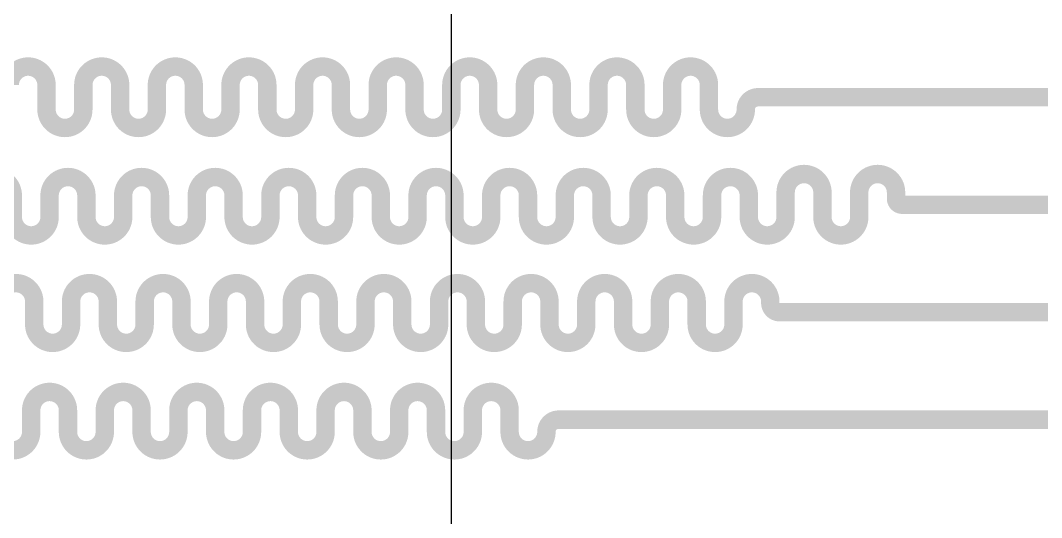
# Model space of a CAD drawing. Extents: x 75 to 173, y 40 to 188.
# Drawn here: x 104.73 to 113.19, y 132 to 136.11 of the extents above; entities that cross this region are included whole.
import ezdxf

# ---------------------------------------------------------------- set-up
doc = ezdxf.new("R2010")
doc.units = 0
doc.header["$MEASUREMENT"] = 0
doc.layers.add('BottomLayer', color=5, linetype='CONTINUOUS')
doc.layers.add('TopLayer', color=1, linetype='CONTINUOUS')

msp = doc.modelspace()

# ---------------------------------------------------------------- linework, layer by layer
at = {"layer": 'BottomLayer'}
msp.add_line((108.29946, 121.06782), (108.29946, 169.17542), dxfattribs=at)
at = {"layer": 'TopLayer', "const_width": 0.1524}
for points in [[(104.64186, 135.57921, -0.4142136), (104.79426, 135.73161)], [(104.79426, 135.73161, -0.4142136), (104.94666, 135.57921)], [(105.25146, 135.57921, -0.4142136), (105.40386, 135.73161)], [(105.40386, 135.73161, -0.4142136), (105.55626, 135.57921)], [(105.86106, 135.57921, -0.4142136), (106.01346, 135.73161)], [(106.01346, 135.73161, -0.4142136), (106.16586, 135.57921)], [(106.47066, 135.57921, -0.4142136), (106.62306, 135.73161)], [(106.62306, 135.73161, -0.4142136), (106.77546, 135.57921)], [(107.08026, 135.57921, -0.4142136), (107.23266, 135.73161)], [(107.23266, 135.73161, -0.4142136), (107.38506, 135.57921)], [(107.68986, 135.57921, -0.4142136), (107.84226, 135.73161)], [(107.84226, 135.73161, -0.4142136), (107.99466, 135.57921)], [(108.29946, 135.57921, -0.4142136), (108.45186, 135.73161)], [(108.45186, 135.73161, -0.4142136), (108.60426, 135.57921)], [(108.90906, 135.57921, -0.4142136), (109.06146, 135.73161)], [(109.06146, 135.73161, -0.4142136), (109.21386, 135.57921)], [(109.51866, 135.57921, -0.4142136), (109.67106, 135.73161)], [(109.67106, 135.73161, -0.4142136), (109.82346, 135.57921)], [(110.12826, 135.57921, -0.4142136), (110.28066, 135.73161)], [(110.28066, 135.73161, -0.4142136), (110.43306, 135.57921)], [(110.73786, 135.37601, -0.4142136), (110.83946, 135.47761)], [(105.09906, 135.22361, -0.4142136), (104.94666, 135.37601)], [(105.25146, 135.37601, -0.4142136), (105.09906, 135.22361)], [(105.70866, 135.22361, -0.4142136), (105.55626, 135.37601)], [(105.86106, 135.37601, -0.4142136), (105.70866, 135.22361)], [(106.31826, 135.22361, -0.4142136), (106.16586, 135.37601)], [(106.47066, 135.37601, -0.4142136), (106.31826, 135.22361)], [(106.92786, 135.22361, -0.4142136), (106.77546, 135.37601)], [(107.08026, 135.37601, -0.4142136), (106.92786, 135.22361)], [(107.53746, 135.22361, -0.4142136), (107.38506, 135.37601)], [(107.68986, 135.37601, -0.4142136), (107.53746, 135.22361)], [(108.14706, 135.22361, -0.4142136), (107.99466, 135.37601)], [(108.29946, 135.37601, -0.4142136), (108.14706, 135.22361)], [(108.75666, 135.22361, -0.4142136), (108.60426, 135.37601)], [(108.90906, 135.37601, -0.4142136), (108.75666, 135.22361)], [(109.36626, 135.22361, -0.4142136), (109.21386, 135.37601)], [(109.51866, 135.37601, -0.4142136), (109.36626, 135.22361)], [(109.97586, 135.22361, -0.4142136), (109.82346, 135.37601)], [(110.12826, 135.37601, -0.4142136), (109.97586, 135.22361)], [(110.58546, 135.22361, -0.4142136), (110.43306, 135.37601)], [(110.73786, 135.37601, -0.4142136), (110.58546, 135.22361)], [(104.51486, 134.81769, -0.4142136), (104.66726, 134.66529)], [(104.97206, 134.66529, -0.4142136), (105.12446, 134.81769)], [(105.12446, 134.81769, -0.4142136), (105.27686, 134.66529)], [(105.58166, 134.66529, -0.4142136), (105.73406, 134.81769)], [(105.73406, 134.81769, -0.4142136), (105.88646, 134.66529)], [(106.19126, 134.66529, -0.4142136), (106.34366, 134.81769)], [(106.34366, 134.81769, -0.4142136), (106.49606, 134.66529)], [(106.80086, 134.66529, -0.4142136), (106.95326, 134.81769)], [(106.95326, 134.81769, -0.4142136), (107.10566, 134.66529)], [(107.41046, 134.66529, -0.4142136), (107.56286, 134.81769)], [(107.56286, 134.81769, -0.4142136), (107.71526, 134.66529)], [(108.02006, 134.66529, -0.4142136), (108.17246, 134.81769)], [(108.17246, 134.81769, -0.4142136), (108.32486, 134.66529)], [(108.62966, 134.66529, -0.4142136), (108.78206, 134.81769)], [(108.78206, 134.81769, -0.4142136), (108.93446, 134.66529)], [(109.23926, 134.66529, -0.4142136), (109.39166, 134.81769)], [(109.39166, 134.81769, -0.4142136), (109.54406, 134.66529)], [(109.84886, 134.66529, -0.4142136), (110.00126, 134.81769)], [(110.00126, 134.81769, -0.4142136), (110.15366, 134.66529)], [(110.45846, 134.66529, -0.4142136), (110.61086, 134.81769)], [(110.61086, 134.81769, -0.4142136), (110.76326, 134.66529)], [(111.06806, 134.69021, -0.4142136), (111.22046, 134.84261)], [(111.22046, 134.84261, -0.4142136), (111.37286, 134.69021)], [(111.67766, 134.69021, -0.4142136), (111.83006, 134.84261)], [(111.83006, 134.84261, -0.4142136), (111.98246, 134.69021)], [(112.03326, 134.58861, -0.4142136), (111.98246, 134.63941)], [(104.81966, 134.33461, -0.4142136), (104.66726, 134.48701)], [(104.97206, 134.48701, -0.4142136), (104.81966, 134.33461)], [(105.42926, 134.33461, -0.4142136), (105.27686, 134.48701)], [(105.58166, 134.48701, -0.4142136), (105.42926, 134.33461)], [(106.03886, 134.33461, -0.4142136), (105.88646, 134.48701)], [(106.19126, 134.48701, -0.4142136), (106.03886, 134.33461)], [(106.64846, 134.33461, -0.4142136), (106.49606, 134.48701)], [(106.80086, 134.48701, -0.4142136), (106.64846, 134.33461)], [(107.25806, 134.33461, -0.4142136), (107.10566, 134.48701)], [(107.41046, 134.48701, -0.4142136), (107.25806, 134.33461)], [(107.86766, 134.33461, -0.4142136), (107.71526, 134.48701)], [(108.02006, 134.48701, -0.4142136), (107.86766, 134.33461)], [(108.47726, 134.33461, -0.4142136), (108.32486, 134.48701)], [(108.62966, 134.48701, -0.4142136), (108.47726, 134.33461)], [(109.08686, 134.33461, -0.4142136), (108.93446, 134.48701)], [(109.23926, 134.48701, -0.4142136), (109.08686, 134.33461)], [(109.69646, 134.33461, -0.4142136), (109.54406, 134.48701)], [(109.84886, 134.48701, -0.4142136), (109.69646, 134.33461)], [(110.30606, 134.33461, -0.4142136), (110.15366, 134.48701)], [(110.45846, 134.48701, -0.4142136), (110.30606, 134.33461)], [(110.91566, 134.33461, -0.4142136), (110.76326, 134.48701)], [(111.06806, 134.48701, -0.4142136), (110.91566, 134.33461)], [(111.52526, 134.33461, -0.4142136), (111.37286, 134.48701)], [(111.67766, 134.48701, -0.4142136), (111.52526, 134.33461)], [(104.54026, 133.78727, -0.4142136), (104.69266, 133.93967)], [(104.69266, 133.93967, -0.4142136), (104.84506, 133.78727)], [(105.14986, 133.78727, -0.4142136), (105.30226, 133.93967)], [(105.30226, 133.93967, -0.4142136), (105.45466, 133.78727)], [(105.75946, 133.78727, -0.4142136), (105.91186, 133.93967)], [(105.91186, 133.93967, -0.4142136), (106.06426, 133.78727)], [(106.36906, 133.78727, -0.4142136), (106.52146, 133.93967)], [(106.52146, 133.93967, -0.4142136), (106.67386, 133.78727)], [(106.97866, 133.78727, -0.4142136), (107.13106, 133.93967)], [(107.13106, 133.93967, -0.4142136), (107.28346, 133.78727)], [(107.58826, 133.78727, -0.4142136), (107.74066, 133.93967)], [(107.74066, 133.93967, -0.4142136), (107.89306, 133.78727)], [(108.19786, 133.78727, -0.4142136), (108.35026, 133.93967)], [(108.35026, 133.93967, -0.4142136), (108.50266, 133.78727)], [(108.80746, 133.78727, -0.4142136), (108.95986, 133.93967)], [(108.95986, 133.93967, -0.4142136), (109.11226, 133.78727)], [(109.41706, 133.78727, -0.4142136), (109.56946, 133.93967)], [(109.56946, 133.93967, -0.4142136), (109.72186, 133.78727)], [(110.02666, 133.78727, -0.4142136), (110.17906, 133.93967)], [(110.17906, 133.93967, -0.4142136), (110.33146, 133.78727)], [(110.63626, 133.78727, -0.4142136), (110.78866, 133.93967)], [(110.78866, 133.93967, -0.4142136), (110.94106, 133.78727)], [(111.01726, 133.69961, -0.4142136), (110.94106, 133.77581)], [(104.99746, 133.44561, -0.4142136), (104.84506, 133.59801)], [(105.14986, 133.59801, -0.4142136), (104.99746, 133.44561)], [(105.60706, 133.44561, -0.4142136), (105.45466, 133.59801)], [(105.75946, 133.59801, -0.4142136), (105.60706, 133.44561)], [(106.21666, 133.44561, -0.4142136), (106.06426, 133.59801)], [(106.36906, 133.59801, -0.4142136), (106.21666, 133.44561)], [(106.82626, 133.44561, -0.4142136), (106.67386, 133.59801)], [(106.97866, 133.59801, -0.4142136), (106.82626, 133.44561)], [(107.43586, 133.44561, -0.4142136), (107.28346, 133.59801)], [(107.58826, 133.59801, -0.4142136), (107.43586, 133.44561)], [(108.04546, 133.44561, -0.4142136), (107.89306, 133.59801)], [(108.19786, 133.59801, -0.4142136), (108.04546, 133.44561)], [(108.65506, 133.44561, -0.4142136), (108.50266, 133.59801)], [(108.80746, 133.59801, -0.4142136), (108.65506, 133.44561)], [(109.26466, 133.44561, -0.4142136), (109.11226, 133.59801)], [(109.41706, 133.59801, -0.4142136), (109.26466, 133.44561)], [(109.87426, 133.44561, -0.4142136), (109.72186, 133.59801)], [(110.02666, 133.59801, -0.4142136), (109.87426, 133.44561)], [(110.48386, 133.44561, -0.4142136), (110.33146, 133.59801)], [(110.63626, 133.59801, -0.4142136), (110.48386, 133.44561)], [(104.81966, 132.88731, -0.4142136), (104.97206, 133.03971)], [(104.97206, 133.03971, -0.4142136), (105.12446, 132.88731)], [(105.42926, 132.88731, -0.4142136), (105.58166, 133.03971)], [(105.58166, 133.03971, -0.4142136), (105.73406, 132.88731)], [(106.03886, 132.88731, -0.4142136), (106.19126, 133.03971)], [(106.19126, 133.03971, -0.4142136), (106.34366, 132.88731)], [(106.64846, 132.88731, -0.4142136), (106.80086, 133.03971)], [(106.80086, 133.03971, -0.4142136), (106.95326, 132.88731)], [(107.25806, 132.88731, -0.4142136), (107.41046, 133.03971)], [(107.41046, 133.03971, -0.4142136), (107.56286, 132.88731)], [(107.86766, 132.88731, -0.4142136), (108.02006, 133.03971)], [(108.02006, 133.03971, -0.4142136), (108.17246, 132.88731)], [(108.47726, 132.88731, -0.4142136), (108.62966, 133.03971)], [(108.62966, 133.03971, -0.4142136), (108.78206, 132.88731)], [(109.08686, 132.70901, -0.4142136), (109.18846, 132.81061)], [(104.66726, 132.55661, -0.4142136), (104.51486, 132.70901)], [(104.81966, 132.70901, -0.4142136), (104.66726, 132.55661)], [(105.27686, 132.55661, -0.4142136), (105.12446, 132.70901)], [(105.42926, 132.70901, -0.4142136), (105.27686, 132.55661)], [(105.88646, 132.55661, -0.4142136), (105.73406, 132.70901)], [(106.03886, 132.70901, -0.4142136), (105.88646, 132.55661)], [(106.49606, 132.55661, -0.4142136), (106.34366, 132.70901)], [(106.64846, 132.70901, -0.4142136), (106.49606, 132.55661)], [(107.10566, 132.55661, -0.4142136), (106.95326, 132.70901)], [(107.25806, 132.70901, -0.4142136), (107.10566, 132.55661)], [(107.71526, 132.55661, -0.4142136), (107.56286, 132.70901)], [(107.86766, 132.70901, -0.4142136), (107.71526, 132.55661)], [(108.32486, 132.55661, -0.4142136), (108.17246, 132.70901)], [(108.47726, 132.70901, -0.4142136), (108.32486, 132.55661)], [(108.93446, 132.55661, -0.4142136), (108.78206, 132.70901)], [(109.08686, 132.70901, -0.4142136), (108.93446, 132.55661)]]:
    msp.add_lwpolyline(points, format="xyb", dxfattribs=at)
at = {"layer": 'TopLayer', "const_width": 0.0762}
for points in [[(104.75616, 135.73161, 1), (104.83236, 135.73161, 1)], [(104.75616, 135.73161, 1), (104.83236, 135.73161, 1)], [(105.36576, 135.73161, 1), (105.44196, 135.73161, 1)], [(105.36576, 135.73161, 1), (105.44196, 135.73161, 1)], [(105.97536, 135.73161, 1), (106.05156, 135.73161, 1)], [(105.97536, 135.73161, 1), (106.05156, 135.73161, 1)], [(106.58496, 135.73161, 1), (106.66116, 135.73161, 1)], [(106.58496, 135.73161, 1), (106.66116, 135.73161, 1)], [(107.19456, 135.73161, 1), (107.27076, 135.73161, 1)], [(107.19456, 135.73161, 1), (107.27076, 135.73161, 1)], [(107.80416, 135.73161, 1), (107.88036, 135.73161, 1)], [(107.80416, 135.73161, 1), (107.88036, 135.73161, 1)], [(108.41376, 135.73161, 1), (108.48996, 135.73161, 1)], [(108.41376, 135.73161, 1), (108.48996, 135.73161, 1)], [(109.02336, 135.73161, 1), (109.09956, 135.73161, 1)], [(109.02336, 135.73161, 1), (109.09956, 135.73161, 1)], [(109.63296, 135.73161, 1), (109.70916, 135.73161, 1)], [(109.63296, 135.73161, 1), (109.70916, 135.73161, 1)], [(110.24256, 135.73161, 1), (110.31876, 135.73161, 1)], [(110.24256, 135.73161, 1), (110.31876, 135.73161, 1)], [(104.90856, 135.57921, 1), (104.98476, 135.57921, 1)], [(104.90856, 135.57921, 1), (104.98476, 135.57921, 1)], [(105.21336, 135.57921, 1), (105.28956, 135.57921, 1)], [(105.21336, 135.57921, 1), (105.28956, 135.57921, 1)], [(105.51816, 135.57921, 1), (105.59436, 135.57921, 1)], [(105.51816, 135.57921, 1), (105.59436, 135.57921, 1)], [(105.82296, 135.57921, 1), (105.89916, 135.57921, 1)], [(105.82296, 135.57921, 1), (105.89916, 135.57921, 1)], [(106.12776, 135.57921, 1), (106.20396, 135.57921, 1)], [(106.12776, 135.57921, 1), (106.20396, 135.57921, 1)], [(106.43256, 135.57921, 1), (106.50876, 135.57921, 1)], [(106.43256, 135.57921, 1), (106.50876, 135.57921, 1)], [(106.73736, 135.57921, 1), (106.81356, 135.57921, 1)], [(106.73736, 135.57921, 1), (106.81356, 135.57921, 1)], [(107.04216, 135.57921, 1), (107.11836, 135.57921, 1)], [(107.04216, 135.57921, 1), (107.11836, 135.57921, 1)], [(107.34696, 135.57921, 1), (107.42316, 135.57921, 1)], [(107.34696, 135.57921, 1), (107.42316, 135.57921, 1)], [(107.65176, 135.57921, 1), (107.72796, 135.57921, 1)], [(107.65176, 135.57921, 1), (107.72796, 135.57921, 1)], [(107.95656, 135.57921, 1), (108.03276, 135.57921, 1)], [(107.95656, 135.57921, 1), (108.03276, 135.57921, 1)], [(108.26136, 135.57921, 1), (108.33756, 135.57921, 1)], [(108.26136, 135.57921, 1), (108.33756, 135.57921, 1)], [(108.56616, 135.57921, 1), (108.64236, 135.57921, 1)], [(108.56616, 135.57921, 1), (108.64236, 135.57921, 1)], [(108.87096, 135.57921, 1), (108.94716, 135.57921, 1)], [(108.87096, 135.57921, 1), (108.94716, 135.57921, 1)], [(109.17576, 135.57921, 1), (109.25196, 135.57921, 1)], [(109.17576, 135.57921, 1), (109.25196, 135.57921, 1)], [(109.48056, 135.57921, 1), (109.55676, 135.57921, 1)], [(109.48056, 135.57921, 1), (109.55676, 135.57921, 1)], [(109.78536, 135.57921, 1), (109.86156, 135.57921, 1)], [(109.78536, 135.57921, 1), (109.86156, 135.57921, 1)], [(110.09016, 135.57921, 1), (110.16636, 135.57921, 1)], [(110.09016, 135.57921, 1), (110.16636, 135.57921, 1)], [(110.39496, 135.57921, 1), (110.47116, 135.57921, 1)], [(110.39496, 135.57921, 1), (110.47116, 135.57921, 1)], [(104.90856, 135.47761, 1), (104.98476, 135.47761, 1)], [(104.90856, 135.47761, 1), (104.98476, 135.47761, 1)], [(105.21336, 135.47761, 1), (105.28956, 135.47761, 1)], [(105.21336, 135.47761, 1), (105.28956, 135.47761, 1)], [(105.51816, 135.47761, 1), (105.59436, 135.47761, 1)], [(105.51816, 135.47761, 1), (105.59436, 135.47761, 1)], [(105.82296, 135.47761, 1), (105.89916, 135.47761, 1)], [(105.82296, 135.47761, 1), (105.89916, 135.47761, 1)], [(106.12776, 135.47761, 1), (106.20396, 135.47761, 1)], [(106.12776, 135.47761, 1), (106.20396, 135.47761, 1)], [(106.43256, 135.47761, 1), (106.50876, 135.47761, 1)], [(106.43256, 135.47761, 1), (106.50876, 135.47761, 1)], [(106.73736, 135.47761, 1), (106.81356, 135.47761, 1)], [(106.73736, 135.47761, 1), (106.81356, 135.47761, 1)], [(107.04216, 135.47761, 1), (107.11836, 135.47761, 1)], [(107.04216, 135.47761, 1), (107.11836, 135.47761, 1)], [(107.34696, 135.47761, 1), (107.42316, 135.47761, 1)], [(107.34696, 135.47761, 1), (107.42316, 135.47761, 1)], [(107.65176, 135.47761, 1), (107.72796, 135.47761, 1)], [(107.65176, 135.47761, 1), (107.72796, 135.47761, 1)], [(107.95656, 135.47761, 1), (108.03276, 135.47761, 1)], [(107.95656, 135.47761, 1), (108.03276, 135.47761, 1)], [(108.26136, 135.47761, 1), (108.33756, 135.47761, 1)], [(108.26136, 135.47761, 1), (108.33756, 135.47761, 1)], [(108.56616, 135.47761, 1), (108.64236, 135.47761, 1)], [(108.56616, 135.47761, 1), (108.64236, 135.47761, 1)], [(108.87096, 135.47761, 1), (108.94716, 135.47761, 1)], [(108.87096, 135.47761, 1), (108.94716, 135.47761, 1)], [(109.17576, 135.47761, 1), (109.25196, 135.47761, 1)], [(109.17576, 135.47761, 1), (109.25196, 135.47761, 1)], [(109.48056, 135.47761, 1), (109.55676, 135.47761, 1)], [(109.48056, 135.47761, 1), (109.55676, 135.47761, 1)], [(109.78536, 135.47761, 1), (109.86156, 135.47761, 1)], [(109.78536, 135.47761, 1), (109.86156, 135.47761, 1)], [(110.09016, 135.47761, 1), (110.16636, 135.47761, 1)], [(110.09016, 135.47761, 1), (110.16636, 135.47761, 1)], [(110.39496, 135.47761, 1), (110.47116, 135.47761, 1)], [(110.39496, 135.47761, 1), (110.47116, 135.47761, 1)], [(110.80136, 135.47761, 1), (110.87756, 135.47761, 1)], [(110.80136, 135.47761, 1), (110.87756, 135.47761, 1)], [(110.95376, 135.47761, 1), (111.02996, 135.47761, 1)], [(110.95376, 135.47761, 1), (111.02996, 135.47761, 1)], [(104.90856, 135.37601, 1), (104.98476, 135.37601, 1)], [(104.90856, 135.37601, 1), (104.98476, 135.37601, 1)], [(105.21336, 135.37601, 1), (105.28956, 135.37601, 1)], [(105.21336, 135.37601, 1), (105.28956, 135.37601, 1)], [(105.51816, 135.37601, 1), (105.59436, 135.37601, 1)], [(105.51816, 135.37601, 1), (105.59436, 135.37601, 1)], [(105.82296, 135.37601, 1), (105.89916, 135.37601, 1)], [(105.82296, 135.37601, 1), (105.89916, 135.37601, 1)], [(106.12776, 135.37601, 1), (106.20396, 135.37601, 1)], [(106.12776, 135.37601, 1), (106.20396, 135.37601, 1)], [(106.43256, 135.37601, 1), (106.50876, 135.37601, 1)], [(106.43256, 135.37601, 1), (106.50876, 135.37601, 1)], [(106.73736, 135.37601, 1), (106.81356, 135.37601, 1)], [(106.73736, 135.37601, 1), (106.81356, 135.37601, 1)], [(107.04216, 135.37601, 1), (107.11836, 135.37601, 1)], [(107.04216, 135.37601, 1), (107.11836, 135.37601, 1)], [(107.34696, 135.37601, 1), (107.42316, 135.37601, 1)], [(107.34696, 135.37601, 1), (107.42316, 135.37601, 1)], [(107.65176, 135.37601, 1), (107.72796, 135.37601, 1)], [(107.65176, 135.37601, 1), (107.72796, 135.37601, 1)], [(107.95656, 135.37601, 1), (108.03276, 135.37601, 1)], [(107.95656, 135.37601, 1), (108.03276, 135.37601, 1)], [(108.26136, 135.37601, 1), (108.33756, 135.37601, 1)], [(108.26136, 135.37601, 1), (108.33756, 135.37601, 1)], [(108.56616, 135.37601, 1), (108.64236, 135.37601, 1)], [(108.56616, 135.37601, 1), (108.64236, 135.37601, 1)], [(108.87096, 135.37601, 1), (108.94716, 135.37601, 1)], [(108.87096, 135.37601, 1), (108.94716, 135.37601, 1)], [(109.17576, 135.37601, 1), (109.25196, 135.37601, 1)], [(109.17576, 135.37601, 1), (109.25196, 135.37601, 1)], [(109.48056, 135.37601, 1), (109.55676, 135.37601, 1)], [(109.48056, 135.37601, 1), (109.55676, 135.37601, 1)], [(109.78536, 135.37601, 1), (109.86156, 135.37601, 1)], [(109.78536, 135.37601, 1), (109.86156, 135.37601, 1)], [(110.09016, 135.37601, 1), (110.16636, 135.37601, 1)], [(110.09016, 135.37601, 1), (110.16636, 135.37601, 1)], [(110.39496, 135.37601, 1), (110.47116, 135.37601, 1)], [(110.39496, 135.37601, 1), (110.47116, 135.37601, 1)], [(110.69976, 135.37601, 1), (110.77596, 135.37601, 1)], [(110.69976, 135.37601, 1), (110.77596, 135.37601, 1)], [(105.06096, 135.22361, 1), (105.13716, 135.22361, 1)], [(105.06096, 135.22361, 1), (105.13716, 135.22361, 1)], [(105.67056, 135.22361, 1), (105.74676, 135.22361, 1)], [(105.67056, 135.22361, 1), (105.74676, 135.22361, 1)], [(106.28016, 135.22361, 1), (106.35636, 135.22361, 1)], [(106.28016, 135.22361, 1), (106.35636, 135.22361, 1)], [(106.88976, 135.22361, 1), (106.96596, 135.22361, 1)], [(106.88976, 135.22361, 1), (106.96596, 135.22361, 1)], [(107.49936, 135.22361, 1), (107.57556, 135.22361, 1)], [(107.49936, 135.22361, 1), (107.57556, 135.22361, 1)], [(108.10896, 135.22361, 1), (108.18516, 135.22361, 1)], [(108.10896, 135.22361, 1), (108.18516, 135.22361, 1)], [(108.71856, 135.22361, 1), (108.79476, 135.22361, 1)], [(108.71856, 135.22361, 1), (108.79476, 135.22361, 1)], [(109.32816, 135.22361, 1), (109.40436, 135.22361, 1)], [(109.32816, 135.22361, 1), (109.40436, 135.22361, 1)], [(109.93776, 135.22361, 1), (110.01396, 135.22361, 1)], [(109.93776, 135.22361, 1), (110.01396, 135.22361, 1)], [(110.54736, 135.22361, 1), (110.62356, 135.22361, 1)], [(110.54736, 135.22361, 1), (110.62356, 135.22361, 1)], [(105.08636, 134.81769, 1), (105.16256, 134.81769, 1)], [(105.08636, 134.81769, 1), (105.16256, 134.81769, 1)], [(105.69596, 134.81769, 1), (105.77216, 134.81769, 1)], [(105.69596, 134.81769, 1), (105.77216, 134.81769, 1)], [(106.30556, 134.81769, 1), (106.38176, 134.81769, 1)], [(106.30556, 134.81769, 1), (106.38176, 134.81769, 1)], [(106.91516, 134.81769, 1), (106.99136, 134.81769, 1)], [(106.91516, 134.81769, 1), (106.99136, 134.81769, 1)], [(107.52476, 134.81769, 1), (107.60096, 134.81769, 1)], [(107.52476, 134.81769, 1), (107.60096, 134.81769, 1)], [(108.13436, 134.81769, 1), (108.21056, 134.81769, 1)], [(108.13436, 134.81769, 1), (108.21056, 134.81769, 1)], [(108.74396, 134.81769, 1), (108.82016, 134.81769, 1)], [(108.74396, 134.81769, 1), (108.82016, 134.81769, 1)], [(109.35356, 134.81769, 1), (109.42976, 134.81769, 1)], [(109.35356, 134.81769, 1), (109.42976, 134.81769, 1)], [(109.96316, 134.81769, 1), (110.03936, 134.81769, 1)], [(109.96316, 134.81769, 1), (110.03936, 134.81769, 1)], [(110.57276, 134.81769, 1), (110.64896, 134.81769, 1)], [(110.57276, 134.81769, 1), (110.64896, 134.81769, 1)], [(111.18236, 134.84261, 1), (111.25856, 134.84261, 1)], [(111.18236, 134.84261, 1), (111.25856, 134.84261, 1)], [(111.79196, 134.84261, 1), (111.86816, 134.84261, 1)], [(111.79196, 134.84261, 1), (111.86816, 134.84261, 1)], [(104.62916, 134.66529, 1), (104.70536, 134.66529, 1)], [(104.62916, 134.66529, 1), (104.70536, 134.66529, 1)], [(104.93396, 134.66529, 1), (105.01016, 134.66529, 1)], [(104.93396, 134.66529, 1), (105.01016, 134.66529, 1)], [(105.23876, 134.66529, 1), (105.31496, 134.66529, 1)], [(105.23876, 134.66529, 1), (105.31496, 134.66529, 1)], [(105.54356, 134.66529, 1), (105.61976, 134.66529, 1)], [(105.54356, 134.66529, 1), (105.61976, 134.66529, 1)], [(105.84836, 134.66529, 1), (105.92456, 134.66529, 1)], [(105.84836, 134.66529, 1), (105.92456, 134.66529, 1)], [(106.15316, 134.66529, 1), (106.22936, 134.66529, 1)], [(106.15316, 134.66529, 1), (106.22936, 134.66529, 1)], [(106.45796, 134.66529, 1), (106.53416, 134.66529, 1)], [(106.45796, 134.66529, 1), (106.53416, 134.66529, 1)], [(106.76276, 134.66529, 1), (106.83896, 134.66529, 1)], [(106.76276, 134.66529, 1), (106.83896, 134.66529, 1)], [(107.06756, 134.66529, 1), (107.14376, 134.66529, 1)], [(107.06756, 134.66529, 1), (107.14376, 134.66529, 1)], [(107.37236, 134.66529, 1), (107.44856, 134.66529, 1)], [(107.37236, 134.66529, 1), (107.44856, 134.66529, 1)], [(107.67716, 134.66529, 1), (107.75336, 134.66529, 1)], [(107.67716, 134.66529, 1), (107.75336, 134.66529, 1)], [(107.98196, 134.66529, 1), (108.05816, 134.66529, 1)], [(107.98196, 134.66529, 1), (108.05816, 134.66529, 1)], [(108.28676, 134.66529, 1), (108.36296, 134.66529, 1)], [(108.28676, 134.66529, 1), (108.36296, 134.66529, 1)], [(108.59156, 134.66529, 1), (108.66776, 134.66529, 1)], [(108.59156, 134.66529, 1), (108.66776, 134.66529, 1)], [(108.89636, 134.66529, 1), (108.97256, 134.66529, 1)], [(108.89636, 134.66529, 1), (108.97256, 134.66529, 1)], [(109.20116, 134.66529, 1), (109.27736, 134.66529, 1)], [(109.20116, 134.66529, 1), (109.27736, 134.66529, 1)], [(109.50596, 134.66529, 1), (109.58216, 134.66529, 1)], [(109.50596, 134.66529, 1), (109.58216, 134.66529, 1)], [(109.81076, 134.66529, 1), (109.88696, 134.66529, 1)], [(109.81076, 134.66529, 1), (109.88696, 134.66529, 1)], [(110.11556, 134.66529, 1), (110.19176, 134.66529, 1)], [(110.11556, 134.66529, 1), (110.19176, 134.66529, 1)], [(110.42036, 134.66529, 1), (110.49656, 134.66529, 1)], [(110.42036, 134.66529, 1), (110.49656, 134.66529, 1)], [(110.72516, 134.66529, 1), (110.80136, 134.66529, 1)], [(110.72516, 134.66529, 1), (110.80136, 134.66529, 1)], [(111.02996, 134.69021, 1), (111.10616, 134.69021, 1)], [(111.02996, 134.69021, 1), (111.10616, 134.69021, 1)], [(111.33476, 134.69021, 1), (111.41096, 134.69021, 1)], [(111.33476, 134.69021, 1), (111.41096, 134.69021, 1)], [(111.63956, 134.69021, 1), (111.71576, 134.69021, 1)], [(111.63956, 134.69021, 1), (111.71576, 134.69021, 1)], [(111.94436, 134.69021, 1), (112.02056, 134.69021, 1)], [(111.94436, 134.69021, 1), (112.02056, 134.69021, 1)], [(104.62916, 134.58861, 1), (104.70536, 134.58861, 1)], [(104.62916, 134.58861, 1), (104.70536, 134.58861, 1)], [(104.93396, 134.58861, 1), (105.01016, 134.58861, 1)], [(104.93396, 134.58861, 1), (105.01016, 134.58861, 1)], [(105.23876, 134.58861, 1), (105.31496, 134.58861, 1)], [(105.23876, 134.58861, 1), (105.31496, 134.58861, 1)], [(105.54356, 134.58861, 1), (105.61976, 134.58861, 1)], [(105.54356, 134.58861, 1), (105.61976, 134.58861, 1)], [(105.84836, 134.58861, 1), (105.92456, 134.58861, 1)], [(105.84836, 134.58861, 1), (105.92456, 134.58861, 1)], [(106.15316, 134.58861, 1), (106.22936, 134.58861, 1)], [(106.15316, 134.58861, 1), (106.22936, 134.58861, 1)], [(106.45796, 134.58861, 1), (106.53416, 134.58861, 1)], [(106.45796, 134.58861, 1), (106.53416, 134.58861, 1)], [(106.76276, 134.58861, 1), (106.83896, 134.58861, 1)], [(106.76276, 134.58861, 1), (106.83896, 134.58861, 1)], [(107.06756, 134.58861, 1), (107.14376, 134.58861, 1)], [(107.06756, 134.58861, 1), (107.14376, 134.58861, 1)], [(107.37236, 134.58861, 1), (107.44856, 134.58861, 1)], [(107.37236, 134.58861, 1), (107.44856, 134.58861, 1)], [(107.67716, 134.58861, 1), (107.75336, 134.58861, 1)], [(107.67716, 134.58861, 1), (107.75336, 134.58861, 1)], [(107.98196, 134.58861, 1), (108.05816, 134.58861, 1)], [(107.98196, 134.58861, 1), (108.05816, 134.58861, 1)], [(108.28676, 134.58861, 1), (108.36296, 134.58861, 1)], [(108.28676, 134.58861, 1), (108.36296, 134.58861, 1)], [(108.59156, 134.58861, 1), (108.66776, 134.58861, 1)], [(108.59156, 134.58861, 1), (108.66776, 134.58861, 1)], [(108.89636, 134.58861, 1), (108.97256, 134.58861, 1)], [(108.89636, 134.58861, 1), (108.97256, 134.58861, 1)], [(109.20116, 134.58861, 1), (109.27736, 134.58861, 1)], [(109.20116, 134.58861, 1), (109.27736, 134.58861, 1)], [(109.50596, 134.58861, 1), (109.58216, 134.58861, 1)], [(109.50596, 134.58861, 1), (109.58216, 134.58861, 1)], [(109.81076, 134.58861, 1), (109.88696, 134.58861, 1)], [(109.81076, 134.58861, 1), (109.88696, 134.58861, 1)], [(110.11556, 134.58861, 1), (110.19176, 134.58861, 1)], [(110.11556, 134.58861, 1), (110.19176, 134.58861, 1)], [(110.42036, 134.58861, 1), (110.49656, 134.58861, 1)], [(110.42036, 134.58861, 1), (110.49656, 134.58861, 1)], [(110.72516, 134.58861, 1), (110.80136, 134.58861, 1)], [(110.72516, 134.58861, 1), (110.80136, 134.58861, 1)], [(111.02996, 134.58861, 1), (111.10616, 134.58861, 1)], [(111.02996, 134.58861, 1), (111.10616, 134.58861, 1)], [(111.33476, 134.58861, 1), (111.41096, 134.58861, 1)], [(111.33476, 134.58861, 1), (111.41096, 134.58861, 1)], [(111.63956, 134.58861, 1), (111.71576, 134.58861, 1)], [(111.63956, 134.58861, 1), (111.71576, 134.58861, 1)], [(111.94436, 134.63941, 1), (112.02056, 134.63941, 1)], [(111.94436, 134.63941, 1), (112.02056, 134.63941, 1)], [(111.99516, 134.58861, 1), (112.07136, 134.58861, 1)], [(111.99516, 134.58861, 1), (112.07136, 134.58861, 1)], [(104.62916, 134.48701, 1), (104.70536, 134.48701, 1)], [(104.62916, 134.48701, 1), (104.70536, 134.48701, 1)], [(104.93396, 134.48701, 1), (105.01016, 134.48701, 1)], [(104.93396, 134.48701, 1), (105.01016, 134.48701, 1)], [(105.23876, 134.48701, 1), (105.31496, 134.48701, 1)], [(105.23876, 134.48701, 1), (105.31496, 134.48701, 1)], [(105.54356, 134.48701, 1), (105.61976, 134.48701, 1)], [(105.54356, 134.48701, 1), (105.61976, 134.48701, 1)], [(105.84836, 134.48701, 1), (105.92456, 134.48701, 1)], [(105.84836, 134.48701, 1), (105.92456, 134.48701, 1)], [(106.15316, 134.48701, 1), (106.22936, 134.48701, 1)], [(106.15316, 134.48701, 1), (106.22936, 134.48701, 1)], [(106.45796, 134.48701, 1), (106.53416, 134.48701, 1)], [(106.45796, 134.48701, 1), (106.53416, 134.48701, 1)], [(106.76276, 134.48701, 1), (106.83896, 134.48701, 1)], [(106.76276, 134.48701, 1), (106.83896, 134.48701, 1)], [(107.06756, 134.48701, 1), (107.14376, 134.48701, 1)], [(107.06756, 134.48701, 1), (107.14376, 134.48701, 1)], [(107.37236, 134.48701, 1), (107.44856, 134.48701, 1)], [(107.37236, 134.48701, 1), (107.44856, 134.48701, 1)], [(107.67716, 134.48701, 1), (107.75336, 134.48701, 1)], [(107.67716, 134.48701, 1), (107.75336, 134.48701, 1)], [(107.98196, 134.48701, 1), (108.05816, 134.48701, 1)], [(107.98196, 134.48701, 1), (108.05816, 134.48701, 1)], [(108.28676, 134.48701, 1), (108.36296, 134.48701, 1)], [(108.28676, 134.48701, 1), (108.36296, 134.48701, 1)], [(108.59156, 134.48701, 1), (108.66776, 134.48701, 1)], [(108.59156, 134.48701, 1), (108.66776, 134.48701, 1)], [(108.89636, 134.48701, 1), (108.97256, 134.48701, 1)], [(108.89636, 134.48701, 1), (108.97256, 134.48701, 1)], [(109.20116, 134.48701, 1), (109.27736, 134.48701, 1)], [(109.20116, 134.48701, 1), (109.27736, 134.48701, 1)], [(109.50596, 134.48701, 1), (109.58216, 134.48701, 1)], [(109.50596, 134.48701, 1), (109.58216, 134.48701, 1)], [(109.81076, 134.48701, 1), (109.88696, 134.48701, 1)], [(109.81076, 134.48701, 1), (109.88696, 134.48701, 1)], [(110.11556, 134.48701, 1), (110.19176, 134.48701, 1)], [(110.11556, 134.48701, 1), (110.19176, 134.48701, 1)], [(110.42036, 134.48701, 1), (110.49656, 134.48701, 1)], [(110.42036, 134.48701, 1), (110.49656, 134.48701, 1)], [(110.72516, 134.48701, 1), (110.80136, 134.48701, 1)], [(110.72516, 134.48701, 1), (110.80136, 134.48701, 1)], [(111.02996, 134.48701, 1), (111.10616, 134.48701, 1)], [(111.02996, 134.48701, 1), (111.10616, 134.48701, 1)], [(111.33476, 134.48701, 1), (111.41096, 134.48701, 1)], [(111.33476, 134.48701, 1), (111.41096, 134.48701, 1)], [(111.63956, 134.48701, 1), (111.71576, 134.48701, 1)], [(111.63956, 134.48701, 1), (111.71576, 134.48701, 1)], [(104.78156, 134.33461, 1), (104.85776, 134.33461, 1)], [(104.78156, 134.33461, 1), (104.85776, 134.33461, 1)], [(105.39116, 134.33461, 1), (105.46736, 134.33461, 1)], [(105.39116, 134.33461, 1), (105.46736, 134.33461, 1)], [(106.00076, 134.33461, 1), (106.07696, 134.33461, 1)], [(106.00076, 134.33461, 1), (106.07696, 134.33461, 1)], [(106.61036, 134.33461, 1), (106.68656, 134.33461, 1)], [(106.61036, 134.33461, 1), (106.68656, 134.33461, 1)], [(107.21996, 134.33461, 1), (107.29616, 134.33461, 1)], [(107.21996, 134.33461, 1), (107.29616, 134.33461, 1)], [(107.82956, 134.33461, 1), (107.90576, 134.33461, 1)], [(107.82956, 134.33461, 1), (107.90576, 134.33461, 1)], [(108.43916, 134.33461, 1), (108.51536, 134.33461, 1)], [(108.43916, 134.33461, 1), (108.51536, 134.33461, 1)], [(109.04876, 134.33461, 1), (109.12496, 134.33461, 1)], [(109.04876, 134.33461, 1), (109.12496, 134.33461, 1)], [(109.65836, 134.33461, 1), (109.73456, 134.33461, 1)], [(109.65836, 134.33461, 1), (109.73456, 134.33461, 1)], [(110.26796, 134.33461, 1), (110.34416, 134.33461, 1)], [(110.26796, 134.33461, 1), (110.34416, 134.33461, 1)], [(110.87756, 134.33461, 1), (110.95376, 134.33461, 1)], [(110.87756, 134.33461, 1), (110.95376, 134.33461, 1)], [(111.48716, 134.33461, 1), (111.56336, 134.33461, 1)], [(111.48716, 134.33461, 1), (111.56336, 134.33461, 1)], [(104.65456, 133.93967, 1), (104.73076, 133.93967, 1)], [(104.65456, 133.93967, 1), (104.73076, 133.93967, 1)], [(105.26416, 133.93967, 1), (105.34036, 133.93967, 1)], [(105.26416, 133.93967, 1), (105.34036, 133.93967, 1)], [(105.87376, 133.93967, 1), (105.94996, 133.93967, 1)], [(105.87376, 133.93967, 1), (105.94996, 133.93967, 1)], [(106.48336, 133.93967, 1), (106.55956, 133.93967, 1)], [(106.48336, 133.93967, 1), (106.55956, 133.93967, 1)], [(107.09296, 133.93967, 1), (107.16916, 133.93967, 1)], [(107.09296, 133.93967, 1), (107.16916, 133.93967, 1)], [(107.70256, 133.93967, 1), (107.77876, 133.93967, 1)], [(107.70256, 133.93967, 1), (107.77876, 133.93967, 1)], [(108.31216, 133.93967, 1), (108.38836, 133.93967, 1)], [(108.31216, 133.93967, 1), (108.38836, 133.93967, 1)], [(108.92176, 133.93967, 1), (108.99796, 133.93967, 1)], [(108.92176, 133.93967, 1), (108.99796, 133.93967, 1)], [(109.53136, 133.93967, 1), (109.60756, 133.93967, 1)], [(109.53136, 133.93967, 1), (109.60756, 133.93967, 1)], [(110.14096, 133.93967, 1), (110.21716, 133.93967, 1)], [(110.14096, 133.93967, 1), (110.21716, 133.93967, 1)], [(110.75056, 133.93967, 1), (110.82676, 133.93967, 1)], [(110.75056, 133.93967, 1), (110.82676, 133.93967, 1)], [(104.80696, 133.78727, 1), (104.88316, 133.78727, 1)], [(104.80696, 133.78727, 1), (104.88316, 133.78727, 1)], [(105.11176, 133.78727, 1), (105.18796, 133.78727, 1)], [(105.11176, 133.78727, 1), (105.18796, 133.78727, 1)], [(105.41656, 133.78727, 1), (105.49276, 133.78727, 1)], [(105.41656, 133.78727, 1), (105.49276, 133.78727, 1)], [(105.72136, 133.78727, 1), (105.79756, 133.78727, 1)], [(105.72136, 133.78727, 1), (105.79756, 133.78727, 1)], [(106.02616, 133.78727, 1), (106.10236, 133.78727, 1)], [(106.02616, 133.78727, 1), (106.10236, 133.78727, 1)], [(106.33096, 133.78727, 1), (106.40716, 133.78727, 1)], [(106.33096, 133.78727, 1), (106.40716, 133.78727, 1)], [(106.63576, 133.78727, 1), (106.71196, 133.78727, 1)], [(106.63576, 133.78727, 1), (106.71196, 133.78727, 1)], [(106.94056, 133.78727, 1), (107.01676, 133.78727, 1)], [(106.94056, 133.78727, 1), (107.01676, 133.78727, 1)], [(107.24536, 133.78727, 1), (107.32156, 133.78727, 1)], [(107.24536, 133.78727, 1), (107.32156, 133.78727, 1)], [(107.55016, 133.78727, 1), (107.62636, 133.78727, 1)], [(107.55016, 133.78727, 1), (107.62636, 133.78727, 1)], [(107.85496, 133.78727, 1), (107.93116, 133.78727, 1)], [(107.85496, 133.78727, 1), (107.93116, 133.78727, 1)], [(108.15976, 133.78727, 1), (108.23596, 133.78727, 1)], [(108.15976, 133.78727, 1), (108.23596, 133.78727, 1)], [(108.46456, 133.78727, 1), (108.54076, 133.78727, 1)], [(108.46456, 133.78727, 1), (108.54076, 133.78727, 1)], [(108.76936, 133.78727, 1), (108.84556, 133.78727, 1)], [(108.76936, 133.78727, 1), (108.84556, 133.78727, 1)], [(109.07416, 133.78727, 1), (109.15036, 133.78727, 1)], [(109.07416, 133.78727, 1), (109.15036, 133.78727, 1)], [(109.37896, 133.78727, 1), (109.45516, 133.78727, 1)], [(109.37896, 133.78727, 1), (109.45516, 133.78727, 1)], [(109.68376, 133.78727, 1), (109.75996, 133.78727, 1)], [(109.68376, 133.78727, 1), (109.75996, 133.78727, 1)], [(109.98856, 133.78727, 1), (110.06476, 133.78727, 1)], [(109.98856, 133.78727, 1), (110.06476, 133.78727, 1)], [(110.29336, 133.78727, 1), (110.36956, 133.78727, 1)], [(110.29336, 133.78727, 1), (110.36956, 133.78727, 1)], [(110.59816, 133.78727, 1), (110.67436, 133.78727, 1)], [(110.59816, 133.78727, 1), (110.67436, 133.78727, 1)], [(110.90296, 133.78727, 1), (110.97916, 133.78727, 1)], [(110.90296, 133.78727, 1), (110.97916, 133.78727, 1)], [(110.90296, 133.77581, 1), (110.97916, 133.77581, 1)], [(110.90296, 133.77581, 1), (110.97916, 133.77581, 1)], [(104.80696, 133.69961, 1), (104.88316, 133.69961, 1)], [(104.80696, 133.69961, 1), (104.88316, 133.69961, 1)], [(105.11176, 133.69961, 1), (105.18796, 133.69961, 1)], [(105.11176, 133.69961, 1), (105.18796, 133.69961, 1)], [(105.41656, 133.69961, 1), (105.49276, 133.69961, 1)], [(105.41656, 133.69961, 1), (105.49276, 133.69961, 1)], [(105.72136, 133.69961, 1), (105.79756, 133.69961, 1)], [(105.72136, 133.69961, 1), (105.79756, 133.69961, 1)], [(106.02616, 133.69961, 1), (106.10236, 133.69961, 1)], [(106.02616, 133.69961, 1), (106.10236, 133.69961, 1)], [(106.33096, 133.69961, 1), (106.40716, 133.69961, 1)], [(106.33096, 133.69961, 1), (106.40716, 133.69961, 1)], [(106.63576, 133.69961, 1), (106.71196, 133.69961, 1)], [(106.63576, 133.69961, 1), (106.71196, 133.69961, 1)], [(106.94056, 133.69961, 1), (107.01676, 133.69961, 1)], [(106.94056, 133.69961, 1), (107.01676, 133.69961, 1)], [(107.24536, 133.69961, 1), (107.32156, 133.69961, 1)], [(107.24536, 133.69961, 1), (107.32156, 133.69961, 1)], [(107.55016, 133.69961, 1), (107.62636, 133.69961, 1)], [(107.55016, 133.69961, 1), (107.62636, 133.69961, 1)], [(107.85496, 133.69961, 1), (107.93116, 133.69961, 1)], [(107.85496, 133.69961, 1), (107.93116, 133.69961, 1)], [(108.15976, 133.69961, 1), (108.23596, 133.69961, 1)], [(108.15976, 133.69961, 1), (108.23596, 133.69961, 1)], [(108.46456, 133.69961, 1), (108.54076, 133.69961, 1)], [(108.46456, 133.69961, 1), (108.54076, 133.69961, 1)], [(108.76936, 133.69961, 1), (108.84556, 133.69961, 1)], [(108.76936, 133.69961, 1), (108.84556, 133.69961, 1)], [(109.07416, 133.69961, 1), (109.15036, 133.69961, 1)], [(109.07416, 133.69961, 1), (109.15036, 133.69961, 1)], [(109.37896, 133.69961, 1), (109.45516, 133.69961, 1)], [(109.37896, 133.69961, 1), (109.45516, 133.69961, 1)], [(109.68376, 133.69961, 1), (109.75996, 133.69961, 1)], [(109.68376, 133.69961, 1), (109.75996, 133.69961, 1)], [(109.98856, 133.69961, 1), (110.06476, 133.69961, 1)], [(109.98856, 133.69961, 1), (110.06476, 133.69961, 1)], [(110.29336, 133.69961, 1), (110.36956, 133.69961, 1)], [(110.29336, 133.69961, 1), (110.36956, 133.69961, 1)], [(110.59816, 133.69961, 1), (110.67436, 133.69961, 1)], [(110.59816, 133.69961, 1), (110.67436, 133.69961, 1)], [(110.97916, 133.69961, 1), (111.05536, 133.69961, 1)], [(110.97916, 133.69961, 1), (111.05536, 133.69961, 1)], [(104.80696, 133.59801, 1), (104.88316, 133.59801, 1)], [(104.80696, 133.59801, 1), (104.88316, 133.59801, 1)], [(105.11176, 133.59801, 1), (105.18796, 133.59801, 1)], [(105.11176, 133.59801, 1), (105.18796, 133.59801, 1)], [(105.41656, 133.59801, 1), (105.49276, 133.59801, 1)], [(105.41656, 133.59801, 1), (105.49276, 133.59801, 1)], [(105.72136, 133.59801, 1), (105.79756, 133.59801, 1)], [(105.72136, 133.59801, 1), (105.79756, 133.59801, 1)], [(106.02616, 133.59801, 1), (106.10236, 133.59801, 1)], [(106.02616, 133.59801, 1), (106.10236, 133.59801, 1)], [(106.33096, 133.59801, 1), (106.40716, 133.59801, 1)], [(106.33096, 133.59801, 1), (106.40716, 133.59801, 1)], [(106.63576, 133.59801, 1), (106.71196, 133.59801, 1)], [(106.63576, 133.59801, 1), (106.71196, 133.59801, 1)], [(106.94056, 133.59801, 1), (107.01676, 133.59801, 1)], [(106.94056, 133.59801, 1), (107.01676, 133.59801, 1)], [(107.24536, 133.59801, 1), (107.32156, 133.59801, 1)], [(107.24536, 133.59801, 1), (107.32156, 133.59801, 1)], [(107.55016, 133.59801, 1), (107.62636, 133.59801, 1)], [(107.55016, 133.59801, 1), (107.62636, 133.59801, 1)], [(107.85496, 133.59801, 1), (107.93116, 133.59801, 1)], [(107.85496, 133.59801, 1), (107.93116, 133.59801, 1)], [(108.15976, 133.59801, 1), (108.23596, 133.59801, 1)], [(108.15976, 133.59801, 1), (108.23596, 133.59801, 1)], [(108.46456, 133.59801, 1), (108.54076, 133.59801, 1)], [(108.46456, 133.59801, 1), (108.54076, 133.59801, 1)], [(108.76936, 133.59801, 1), (108.84556, 133.59801, 1)], [(108.76936, 133.59801, 1), (108.84556, 133.59801, 1)], [(109.07416, 133.59801, 1), (109.15036, 133.59801, 1)], [(109.07416, 133.59801, 1), (109.15036, 133.59801, 1)], [(109.37896, 133.59801, 1), (109.45516, 133.59801, 1)], [(109.37896, 133.59801, 1), (109.45516, 133.59801, 1)], [(109.68376, 133.59801, 1), (109.75996, 133.59801, 1)], [(109.68376, 133.59801, 1), (109.75996, 133.59801, 1)], [(109.98856, 133.59801, 1), (110.06476, 133.59801, 1)], [(109.98856, 133.59801, 1), (110.06476, 133.59801, 1)], [(110.29336, 133.59801, 1), (110.36956, 133.59801, 1)], [(110.29336, 133.59801, 1), (110.36956, 133.59801, 1)], [(110.59816, 133.59801, 1), (110.67436, 133.59801, 1)], [(110.59816, 133.59801, 1), (110.67436, 133.59801, 1)], [(104.95936, 133.44561, 1), (105.03556, 133.44561, 1)], [(104.95936, 133.44561, 1), (105.03556, 133.44561, 1)], [(105.56896, 133.44561, 1), (105.64516, 133.44561, 1)], [(105.56896, 133.44561, 1), (105.64516, 133.44561, 1)], [(106.17856, 133.44561, 1), (106.25476, 133.44561, 1)], [(106.17856, 133.44561, 1), (106.25476, 133.44561, 1)], [(106.78816, 133.44561, 1), (106.86436, 133.44561, 1)], [(106.78816, 133.44561, 1), (106.86436, 133.44561, 1)], [(107.39776, 133.44561, 1), (107.47396, 133.44561, 1)], [(107.39776, 133.44561, 1), (107.47396, 133.44561, 1)], [(108.00736, 133.44561, 1), (108.08356, 133.44561, 1)], [(108.00736, 133.44561, 1), (108.08356, 133.44561, 1)], [(108.61696, 133.44561, 1), (108.69316, 133.44561, 1)], [(108.61696, 133.44561, 1), (108.69316, 133.44561, 1)], [(109.22656, 133.44561, 1), (109.30276, 133.44561, 1)], [(109.22656, 133.44561, 1), (109.30276, 133.44561, 1)], [(109.83616, 133.44561, 1), (109.91236, 133.44561, 1)], [(109.83616, 133.44561, 1), (109.91236, 133.44561, 1)], [(110.44576, 133.44561, 1), (110.52196, 133.44561, 1)], [(110.44576, 133.44561, 1), (110.52196, 133.44561, 1)], [(104.93396, 133.03971, 1), (105.01016, 133.03971, 1)], [(104.93396, 133.03971, 1), (105.01016, 133.03971, 1)], [(105.54356, 133.03971, 1), (105.61976, 133.03971, 1)], [(105.54356, 133.03971, 1), (105.61976, 133.03971, 1)], [(106.15316, 133.03971, 1), (106.22936, 133.03971, 1)], [(106.15316, 133.03971, 1), (106.22936, 133.03971, 1)], [(106.76276, 133.03971, 1), (106.83896, 133.03971, 1)], [(106.76276, 133.03971, 1), (106.83896, 133.03971, 1)], [(107.37236, 133.03971, 1), (107.44856, 133.03971, 1)], [(107.37236, 133.03971, 1), (107.44856, 133.03971, 1)], [(107.98196, 133.03971, 1), (108.05816, 133.03971, 1)], [(107.98196, 133.03971, 1), (108.05816, 133.03971, 1)], [(108.59156, 133.03971, 1), (108.66776, 133.03971, 1)], [(108.59156, 133.03971, 1), (108.66776, 133.03971, 1)], [(104.78156, 132.88731, 1), (104.85776, 132.88731, 1)], [(104.78156, 132.88731, 1), (104.85776, 132.88731, 1)], [(105.08636, 132.88731, 1), (105.16256, 132.88731, 1)], [(105.08636, 132.88731, 1), (105.16256, 132.88731, 1)], [(105.39116, 132.88731, 1), (105.46736, 132.88731, 1)], [(105.39116, 132.88731, 1), (105.46736, 132.88731, 1)], [(105.69596, 132.88731, 1), (105.77216, 132.88731, 1)], [(105.69596, 132.88731, 1), (105.77216, 132.88731, 1)], [(106.00076, 132.88731, 1), (106.07696, 132.88731, 1)], [(106.00076, 132.88731, 1), (106.07696, 132.88731, 1)], [(106.30556, 132.88731, 1), (106.38176, 132.88731, 1)], [(106.30556, 132.88731, 1), (106.38176, 132.88731, 1)], [(106.61036, 132.88731, 1), (106.68656, 132.88731, 1)], [(106.61036, 132.88731, 1), (106.68656, 132.88731, 1)], [(106.91516, 132.88731, 1), (106.99136, 132.88731, 1)], [(106.91516, 132.88731, 1), (106.99136, 132.88731, 1)], [(107.21996, 132.88731, 1), (107.29616, 132.88731, 1)], [(107.21996, 132.88731, 1), (107.29616, 132.88731, 1)], [(107.52476, 132.88731, 1), (107.60096, 132.88731, 1)], [(107.52476, 132.88731, 1), (107.60096, 132.88731, 1)], [(107.82956, 132.88731, 1), (107.90576, 132.88731, 1)], [(107.82956, 132.88731, 1), (107.90576, 132.88731, 1)], [(108.13436, 132.88731, 1), (108.21056, 132.88731, 1)], [(108.13436, 132.88731, 1), (108.21056, 132.88731, 1)], [(108.43916, 132.88731, 1), (108.51536, 132.88731, 1)], [(108.43916, 132.88731, 1), (108.51536, 132.88731, 1)], [(108.74396, 132.88731, 1), (108.82016, 132.88731, 1)], [(108.74396, 132.88731, 1), (108.82016, 132.88731, 1)], [(104.78156, 132.81061, 1), (104.85776, 132.81061, 1)], [(104.78156, 132.81061, 1), (104.85776, 132.81061, 1)], [(105.08636, 132.81061, 1), (105.16256, 132.81061, 1)], [(105.08636, 132.81061, 1), (105.16256, 132.81061, 1)], [(105.39116, 132.81061, 1), (105.46736, 132.81061, 1)], [(105.39116, 132.81061, 1), (105.46736, 132.81061, 1)], [(105.69596, 132.81061, 1), (105.77216, 132.81061, 1)], [(105.69596, 132.81061, 1), (105.77216, 132.81061, 1)], [(106.00076, 132.81061, 1), (106.07696, 132.81061, 1)], [(106.00076, 132.81061, 1), (106.07696, 132.81061, 1)], [(106.30556, 132.81061, 1), (106.38176, 132.81061, 1)], [(106.30556, 132.81061, 1), (106.38176, 132.81061, 1)], [(106.61036, 132.81061, 1), (106.68656, 132.81061, 1)], [(106.61036, 132.81061, 1), (106.68656, 132.81061, 1)], [(106.91516, 132.81061, 1), (106.99136, 132.81061, 1)], [(106.91516, 132.81061, 1), (106.99136, 132.81061, 1)], [(107.21996, 132.81061, 1), (107.29616, 132.81061, 1)], [(107.21996, 132.81061, 1), (107.29616, 132.81061, 1)], [(107.52476, 132.81061, 1), (107.60096, 132.81061, 1)], [(107.52476, 132.81061, 1), (107.60096, 132.81061, 1)], [(107.82956, 132.81061, 1), (107.90576, 132.81061, 1)], [(107.82956, 132.81061, 1), (107.90576, 132.81061, 1)], [(108.13436, 132.81061, 1), (108.21056, 132.81061, 1)], [(108.13436, 132.81061, 1), (108.21056, 132.81061, 1)], [(108.43916, 132.81061, 1), (108.51536, 132.81061, 1)], [(108.43916, 132.81061, 1), (108.51536, 132.81061, 1)], [(108.74396, 132.81061, 1), (108.82016, 132.81061, 1)], [(108.74396, 132.81061, 1), (108.82016, 132.81061, 1)], [(109.15036, 132.81061, 1), (109.22656, 132.81061, 1)], [(109.15036, 132.81061, 1), (109.22656, 132.81061, 1)], [(109.20116, 132.81061, 1), (109.27736, 132.81061, 1)], [(109.20116, 132.81061, 1), (109.27736, 132.81061, 1)], [(104.78156, 132.70901, 1), (104.85776, 132.70901, 1)], [(104.78156, 132.70901, 1), (104.85776, 132.70901, 1)], [(105.08636, 132.70901, 1), (105.16256, 132.70901, 1)], [(105.08636, 132.70901, 1), (105.16256, 132.70901, 1)], [(105.39116, 132.70901, 1), (105.46736, 132.70901, 1)], [(105.39116, 132.70901, 1), (105.46736, 132.70901, 1)], [(105.69596, 132.70901, 1), (105.77216, 132.70901, 1)], [(105.69596, 132.70901, 1), (105.77216, 132.70901, 1)], [(106.00076, 132.70901, 1), (106.07696, 132.70901, 1)], [(106.00076, 132.70901, 1), (106.07696, 132.70901, 1)], [(106.30556, 132.70901, 1), (106.38176, 132.70901, 1)], [(106.30556, 132.70901, 1), (106.38176, 132.70901, 1)], [(106.61036, 132.70901, 1), (106.68656, 132.70901, 1)], [(106.61036, 132.70901, 1), (106.68656, 132.70901, 1)], [(106.91516, 132.70901, 1), (106.99136, 132.70901, 1)], [(106.91516, 132.70901, 1), (106.99136, 132.70901, 1)], [(107.21996, 132.70901, 1), (107.29616, 132.70901, 1)], [(107.21996, 132.70901, 1), (107.29616, 132.70901, 1)], [(107.52476, 132.70901, 1), (107.60096, 132.70901, 1)], [(107.52476, 132.70901, 1), (107.60096, 132.70901, 1)], [(107.82956, 132.70901, 1), (107.90576, 132.70901, 1)], [(107.82956, 132.70901, 1), (107.90576, 132.70901, 1)], [(108.13436, 132.70901, 1), (108.21056, 132.70901, 1)], [(108.13436, 132.70901, 1), (108.21056, 132.70901, 1)], [(108.43916, 132.70901, 1), (108.51536, 132.70901, 1)], [(108.43916, 132.70901, 1), (108.51536, 132.70901, 1)], [(108.74396, 132.70901, 1), (108.82016, 132.70901, 1)], [(108.74396, 132.70901, 1), (108.82016, 132.70901, 1)], [(109.04876, 132.70901, 1), (109.12496, 132.70901, 1)], [(109.04876, 132.70901, 1), (109.12496, 132.70901, 1)], [(104.62916, 132.55661, 1), (104.70536, 132.55661, 1)], [(104.62916, 132.55661, 1), (104.70536, 132.55661, 1)], [(105.23876, 132.55661, 1), (105.31496, 132.55661, 1)], [(105.23876, 132.55661, 1), (105.31496, 132.55661, 1)], [(105.84836, 132.55661, 1), (105.92456, 132.55661, 1)], [(105.84836, 132.55661, 1), (105.92456, 132.55661, 1)], [(106.45796, 132.55661, 1), (106.53416, 132.55661, 1)], [(106.45796, 132.55661, 1), (106.53416, 132.55661, 1)], [(107.06756, 132.55661, 1), (107.14376, 132.55661, 1)], [(107.06756, 132.55661, 1), (107.14376, 132.55661, 1)], [(107.67716, 132.55661, 1), (107.75336, 132.55661, 1)], [(107.67716, 132.55661, 1), (107.75336, 132.55661, 1)], [(108.28676, 132.55661, 1), (108.36296, 132.55661, 1)], [(108.28676, 132.55661, 1), (108.36296, 132.55661, 1)], [(108.89636, 132.55661, 1), (108.97256, 132.55661, 1)], [(108.89636, 132.55661, 1), (108.97256, 132.55661, 1)]]:
    msp.add_lwpolyline(points, format="xyb", close=True, dxfattribs=at)
at = {"layer": 'TopLayer', "const_width": 0.1524}
for points in [[(104.94666, 135.47761), (104.94666, 135.57921)], [(105.25146, 135.47761), (105.25146, 135.57921)], [(105.55626, 135.47761), (105.55626, 135.57921)], [(105.86106, 135.47761), (105.86106, 135.57921)], [(106.16586, 135.47761), (106.16586, 135.57921)], [(106.47066, 135.47761), (106.47066, 135.57921)], [(106.77546, 135.47761), (106.77546, 135.57921)], [(107.08026, 135.47761), (107.08026, 135.57921)], [(107.38506, 135.47761), (107.38506, 135.57921)], [(107.68986, 135.47761), (107.68986, 135.57921)], [(107.99466, 135.47761), (107.99466, 135.57921)], [(108.29946, 135.47761), (108.29946, 135.57921)], [(108.60426, 135.47761), (108.60426, 135.57921)], [(108.90906, 135.47761), (108.90906, 135.57921)], [(109.21386, 135.47761), (109.21386, 135.57921)], [(109.51866, 135.47761), (109.51866, 135.57921)], [(109.82346, 135.47761), (109.82346, 135.57921)], [(110.12826, 135.47761), (110.12826, 135.57921)], [(110.43306, 135.47761), (110.43306, 135.57921)], [(104.94666, 135.37601), (104.94666, 135.47761)], [(105.25146, 135.37601), (105.25146, 135.47761)], [(105.55626, 135.37601), (105.55626, 135.47761)], [(105.86106, 135.37601), (105.86106, 135.47761)], [(106.16586, 135.37601), (106.16586, 135.47761)], [(106.47066, 135.37601), (106.47066, 135.47761)], [(106.77546, 135.37601), (106.77546, 135.47761)], [(107.08026, 135.37601), (107.08026, 135.47761)], [(107.38506, 135.37601), (107.38506, 135.47761)], [(107.68986, 135.37601), (107.68986, 135.47761)], [(107.99466, 135.37601), (107.99466, 135.47761)], [(108.29946, 135.37601), (108.29946, 135.47761)], [(108.60426, 135.37601), (108.60426, 135.47761)], [(108.90906, 135.37601), (108.90906, 135.47761)], [(109.21386, 135.37601), (109.21386, 135.47761)], [(109.51866, 135.37601), (109.51866, 135.47761)], [(109.82346, 135.37601), (109.82346, 135.47761)], [(110.12826, 135.37601), (110.12826, 135.47761)], [(110.43306, 135.37601), (110.43306, 135.47761)], [(110.83946, 135.47761), (110.99186, 135.47761)], [(110.99186, 135.47761), (117.12124, 135.47761)], [(104.66726, 134.58861), (104.66726, 134.66529)], [(104.97206, 134.58861), (104.97206, 134.66529)], [(105.27686, 134.58861), (105.27686, 134.66529)], [(105.58166, 134.58861), (105.58166, 134.66529)], [(105.88646, 134.58861), (105.88646, 134.66529)], [(106.19126, 134.58861), (106.19126, 134.66529)], [(106.49606, 134.58861), (106.49606, 134.66529)], [(106.80086, 134.58861), (106.80086, 134.66529)], [(107.10566, 134.58861), (107.10566, 134.66529)], [(107.41046, 134.58861), (107.41046, 134.66529)], [(107.71526, 134.58861), (107.71526, 134.66529)], [(108.02006, 134.58861), (108.02006, 134.66529)], [(108.32486, 134.58861), (108.32486, 134.66529)], [(108.62966, 134.58861), (108.62966, 134.66529)], [(108.93446, 134.58861), (108.93446, 134.66529)], [(109.23926, 134.58861), (109.23926, 134.66529)], [(109.54406, 134.58861), (109.54406, 134.66529)], [(109.84886, 134.58861), (109.84886, 134.66529)], [(110.15366, 134.58861), (110.15366, 134.66529)], [(110.45846, 134.58861), (110.45846, 134.66529)], [(110.76326, 134.58861), (110.76326, 134.66529)], [(111.06806, 134.58861), (111.06806, 134.69021)], [(111.37286, 134.58861), (111.37286, 134.69021)], [(111.67766, 134.58861), (111.67766, 134.69021)], [(111.98246, 134.63941), (111.98246, 134.69021)], [(104.66726, 134.48701), (104.66726, 134.58861)], [(104.97206, 134.48701), (104.97206, 134.58861)], [(105.27686, 134.48701), (105.27686, 134.58861)], [(105.58166, 134.48701), (105.58166, 134.58861)], [(105.88646, 134.48701), (105.88646, 134.58861)], [(106.19126, 134.48701), (106.19126, 134.58861)], [(106.49606, 134.48701), (106.49606, 134.58861)], [(106.80086, 134.48701), (106.80086, 134.58861)], [(107.10566, 134.48701), (107.10566, 134.58861)], [(107.41046, 134.48701), (107.41046, 134.58861)], [(107.71526, 134.48701), (107.71526, 134.58861)], [(108.02006, 134.48701), (108.02006, 134.58861)], [(108.32486, 134.48701), (108.32486, 134.58861)], [(108.62966, 134.48701), (108.62966, 134.58861)], [(108.93446, 134.48701), (108.93446, 134.58861)], [(109.23926, 134.48701), (109.23926, 134.58861)], [(109.54406, 134.48701), (109.54406, 134.58861)], [(109.84886, 134.48701), (109.84886, 134.58861)], [(110.15366, 134.48701), (110.15366, 134.58861)], [(110.45846, 134.48701), (110.45846, 134.58861)], [(110.76326, 134.48701), (110.76326, 134.58861)], [(111.06806, 134.48701), (111.06806, 134.58861)], [(111.37286, 134.48701), (111.37286, 134.58861)], [(111.67766, 134.48701), (111.67766, 134.58861)], [(112.03326, 134.58861), (117.14664, 134.58861)], [(104.84506, 133.69961), (104.84506, 133.78727)], [(105.14986, 133.69961), (105.14986, 133.78727)], [(105.45466, 133.69961), (105.45466, 133.78727)], [(105.75946, 133.69961), (105.75946, 133.78727)], [(106.06426, 133.69961), (106.06426, 133.78727)], [(106.36906, 133.69961), (106.36906, 133.78727)], [(106.67386, 133.69961), (106.67386, 133.78727)], [(106.97866, 133.69961), (106.97866, 133.78727)], [(107.28346, 133.69961), (107.28346, 133.78727)], [(107.58826, 133.69961), (107.58826, 133.78727)], [(107.89306, 133.69961), (107.89306, 133.78727)], [(108.19786, 133.69961), (108.19786, 133.78727)], [(108.50266, 133.69961), (108.50266, 133.78727)], [(108.80746, 133.69961), (108.80746, 133.78727)], [(109.11226, 133.69961), (109.11226, 133.78727)], [(109.41706, 133.69961), (109.41706, 133.78727)], [(109.72186, 133.69961), (109.72186, 133.78727)], [(110.02666, 133.69961), (110.02666, 133.78727)], [(110.33146, 133.69961), (110.33146, 133.78727)], [(110.63626, 133.69961), (110.63626, 133.78727)], [(110.94106, 133.77581), (110.94106, 133.78727)], [(104.84506, 133.59801), (104.84506, 133.69961)], [(105.14986, 133.59801), (105.14986, 133.69961)], [(105.45466, 133.59801), (105.45466, 133.69961)], [(105.75946, 133.59801), (105.75946, 133.69961)], [(106.06426, 133.59801), (106.06426, 133.69961)], [(106.36906, 133.59801), (106.36906, 133.69961)], [(106.67386, 133.59801), (106.67386, 133.69961)], [(106.97866, 133.59801), (106.97866, 133.69961)], [(107.28346, 133.59801), (107.28346, 133.69961)], [(107.58826, 133.59801), (107.58826, 133.69961)], [(107.89306, 133.59801), (107.89306, 133.69961)], [(108.19786, 133.59801), (108.19786, 133.69961)], [(108.50266, 133.59801), (108.50266, 133.69961)], [(108.80746, 133.59801), (108.80746, 133.69961)], [(109.11226, 133.59801), (109.11226, 133.69961)], [(109.41706, 133.59801), (109.41706, 133.69961)], [(109.72186, 133.59801), (109.72186, 133.69961)], [(110.02666, 133.59801), (110.02666, 133.69961)], [(110.33146, 133.59801), (110.33146, 133.69961)], [(110.63626, 133.59801), (110.63626, 133.69961)], [(111.01726, 133.69961), (117.12124, 133.69961)], [(104.81966, 132.81061), (104.81966, 132.88731)], [(105.12446, 132.81061), (105.12446, 132.88731)], [(105.42926, 132.81061), (105.42926, 132.88731)], [(105.73406, 132.81061), (105.73406, 132.88731)], [(106.03886, 132.81061), (106.03886, 132.88731)], [(106.34366, 132.81061), (106.34366, 132.88731)], [(106.64846, 132.81061), (106.64846, 132.88731)], [(106.95326, 132.81061), (106.95326, 132.88731)], [(107.25806, 132.81061), (107.25806, 132.88731)], [(107.56286, 132.81061), (107.56286, 132.88731)], [(107.86766, 132.81061), (107.86766, 132.88731)], [(108.17246, 132.81061), (108.17246, 132.88731)], [(108.47726, 132.81061), (108.47726, 132.88731)], [(108.78206, 132.81061), (108.78206, 132.88731)], [(104.81966, 132.70901), (104.81966, 132.81061)], [(105.12446, 132.70901), (105.12446, 132.81061)], [(105.42926, 132.70901), (105.42926, 132.81061)], [(105.73406, 132.70901), (105.73406, 132.81061)], [(106.03886, 132.70901), (106.03886, 132.81061)], [(106.34366, 132.70901), (106.34366, 132.81061)], [(106.64846, 132.70901), (106.64846, 132.81061)], [(106.95326, 132.70901), (106.95326, 132.81061)], [(107.25806, 132.70901), (107.25806, 132.81061)], [(107.56286, 132.70901), (107.56286, 132.81061)], [(107.86766, 132.70901), (107.86766, 132.81061)], [(108.17246, 132.70901), (108.17246, 132.81061)], [(108.47726, 132.70901), (108.47726, 132.81061)], [(108.78206, 132.70901), (108.78206, 132.81061)], [(109.18846, 132.81061), (109.23926, 132.81061)], [(109.23926, 132.81061), (119.89609, 132.81061)]]:
    msp.add_lwpolyline(points, dxfattribs=at)

doc.saveas('drawing.dxf')
